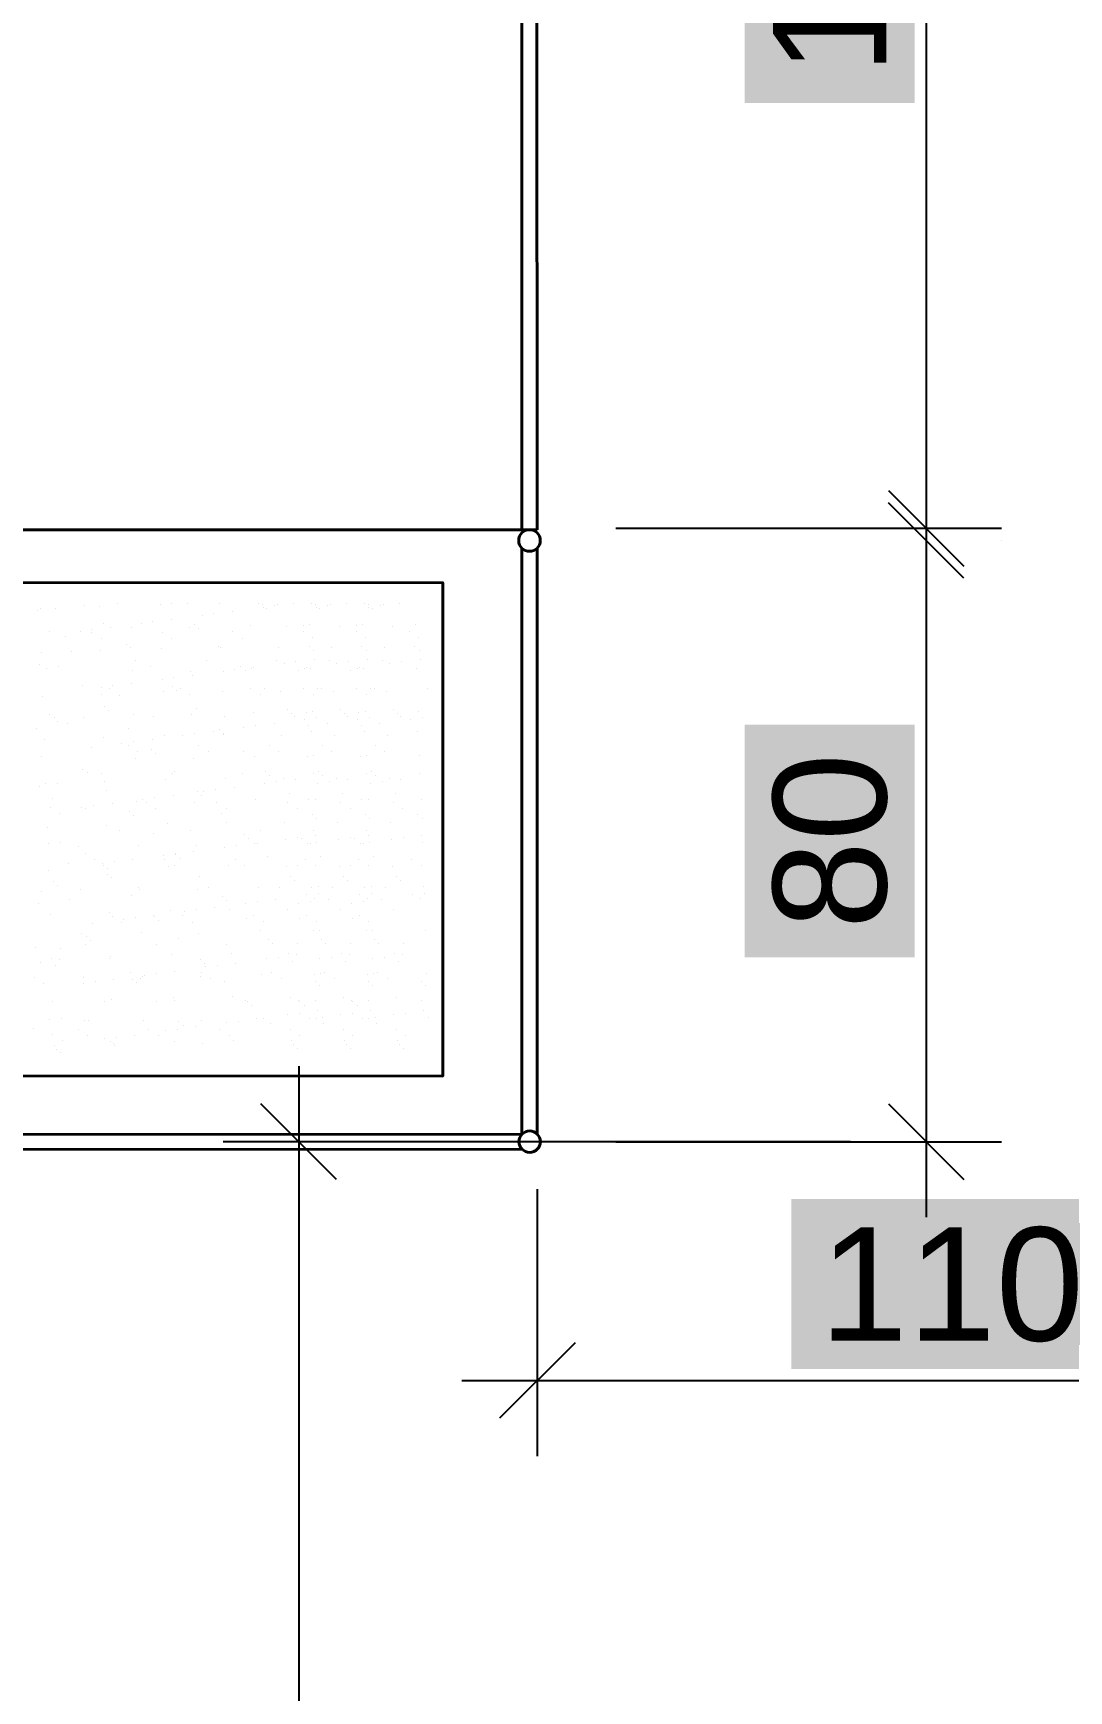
# Model space of a CAD drawing. Header units: inches. Extents: x 4350 to 28384, y -6772 to 993.
# Drawn here: x 25160.7 to 25297.8, y -3306 to -3086.6 of the extents above; entities that cross this region are included whole.
import ezdxf

# ---------------------------------------------------------------- set-up
doc = ezdxf.new("R2010")
doc.units = ezdxf.units.IN
doc.header["$MEASUREMENT"] = 0
for name, color, linetype, lineweight in [('ARREDAMENTO', 2, 'Continuous', 18), ('MURATURA_section_wall', 7, 'Continuous', 40), ('QUOTE', 3, 'Continuous', 9)]:
    doc.layers.add(name, color=color, linetype=linetype, lineweight=lineweight)
doc.styles.get("Standard").update_dxf_attribs({"font": 'arial.ttf'})
doc.dimstyles.new('ook', dxfattribs={"dimtxt": 15, "dimasz": 10, "dimexe": 10, "dimexo": 10, "dimgap": 5, "dimtad": 1, "dimtoh": 1, "dimdec": 0, "dimzin": 0, "dimdsep": 46, "dimtxsty": 'Standard', "dimblk": 'OBLIQUE', "dimcen": 0.09, "dimdle": 10, "dimadec": 0, "dimazin": 0, "dimtfac": 1, "dimtdec": 0, "dimtofl": 0, "dimtmove": 0, "dimatfit": 3, "dimldrblk": 'OBLIQUE', "dimfxl": 1, "dimtfill": 2, "dimtfillclr": 1, "dimtolj": 1, "dimtzin": 0, "dimarcsym": 0})

# ---------------------------------------------------------------- blocks, each defined once
blk = doc.blocks.new('_Oblique')
at = {"color": 0, "linetype": 'ByBlock', "lineweight": -2}
blk.add_line((-0.5, -0.5), (0.5, 0.5), dxfattribs=at)
blk = doc.blocks.new('*D36')
at = {"layer": 'Defpoints', "color": 0, "transparency": 16777216}
for p in [(25278.92, -2997.06), (25227.83, -3152.12), (25278.92, -3152.12)]:
    blk.add_point(p, dxfattribs=at)
at = {"layer": 'QUOTE', "color": 0, "lineweight": -2, "transparency": 16777216}
for p, q in [((25278.92, -2987.06), (25278.92, -3162.12)), ((25288.92, -2997.06), (25288.92, -2997.06)), ((25237.83, -3152.12), (25288.92, -3152.12))]:
    blk.add_line(p, q, dxfattribs=at)
at = {"layer": 'QUOTE', "color": 0, "lineweight": -2, "transparency": 16777216, "xscale": 10, "yscale": 10, "zscale": 10}
for p, rotation in [((25278.92, -2997.06), 90), ((25278.92, -3152.12), 270)]:
    blk.add_blockref('_Oblique', p, dxfattribs=dict(at, rotation=rotation))
at = {"layer": 'QUOTE', "color": 0, "transparency": 16777216, "insert": (25266.26, -3074.59), "char_height": 15, "attachment_point": 5, "rotation": 90, "bg_fill": 1, "box_fill_scale": 1.25, "bg_fill_color": 1, "bg_fill_transparency": 0}
blk.add_mtext('\\A1;155', dxfattribs=at)
blk = doc.blocks.new('*D53')
at = {"layer": 'Defpoints', "color": 0, "transparency": 16777216}
for p in [(25278.92, -3153.74), (25227.86, -3233.32), (25278.92, -3233.32)]:
    blk.add_point(p, dxfattribs=at)
at = {"layer": 'QUOTE', "color": 0, "lineweight": -2, "transparency": 16777216}
for p, q in [((25278.92, -3143.74), (25278.92, -3243.32)), ((25288.92, -3153.74), (25288.92, -3153.74)), ((25237.86, -3233.32), (25288.92, -3233.32))]:
    blk.add_line(p, q, dxfattribs=at)
at = {"layer": 'QUOTE', "color": 0, "lineweight": -2, "transparency": 16777216, "xscale": 10, "yscale": 10, "zscale": 10}
for p, rotation in [((25278.92, -3153.74), 90), ((25278.92, -3233.32), 270)]:
    blk.add_blockref('_Oblique', p, dxfattribs=dict(at, rotation=rotation))
at = {"layer": 'QUOTE', "color": 0, "transparency": 16777216, "insert": (25266.26, -3193.53), "char_height": 15, "attachment_point": 5, "rotation": 90, "bg_fill": 1, "box_fill_scale": 1.25, "bg_fill_color": 1, "bg_fill_transparency": 0}
blk.add_mtext('\\A1;80', dxfattribs=at)
blk = doc.blocks.new('*D54')
at = {"layer": 'Defpoints', "color": 0, "transparency": 16777216}
for p in [(25278.92, -3233.32), (25182, -3770.52), (25195.87, -3770.52)]:
    blk.add_point(p, dxfattribs=at)
at = {"layer": 'QUOTE', "color": 0, "lineweight": -2, "transparency": 16777216}
for p, q in [((25195.87, -3223.32), (25195.87, -3780.52)), ((25268.92, -3233.32), (25185.87, -3233.32)), ((25192, -3770.52), (25205.87, -3770.52))]:
    blk.add_line(p, q, dxfattribs=at)
at = {"layer": 'QUOTE', "color": 0, "lineweight": -2, "transparency": 16777216, "xscale": 10, "yscale": 10, "zscale": 10}
for p, rotation in [((25195.87, -3233.32), 90), ((25195.87, -3770.52), 270)]:
    blk.add_blockref('_Oblique', p, dxfattribs=dict(at, rotation=rotation))
at = {"layer": 'QUOTE', "color": 0, "transparency": 16777216, "insert": (25183.2, -3501.92), "char_height": 15, "attachment_point": 5, "rotation": 90, "bg_fill": 1, "box_fill_scale": 1.25, "bg_fill_color": 1, "bg_fill_transparency": 0}
blk.add_mtext('\\A1;537', dxfattribs=at)
blk = doc.blocks.new('*D55')
at = {"layer": 'Defpoints', "color": 0, "transparency": 16777216}
for p in [(25227.45, -3229.59), (25337.18, -3229.63), (25337.18, -3264.93)]:
    blk.add_point(p, dxfattribs=at)
at = {"layer": 'QUOTE', "color": 0, "lineweight": -2, "transparency": 16777216}
for p, q in [((25227.45, -3239.59), (25227.45, -3274.93)), ((25337.18, -3239.63), (25337.18, -3274.93)), ((25217.45, -3264.93), (25347.18, -3264.93))]:
    blk.add_line(p, q, dxfattribs=at)
at = {"layer": 'QUOTE', "color": 0, "lineweight": -2, "transparency": 16777216, "xscale": 10, "yscale": 10, "zscale": 10, "rotation": 180}
blk.add_blockref('_Oblique', (25227.45, -3264.93), dxfattribs=at)
at = {"layer": 'QUOTE', "color": 0, "lineweight": -2, "transparency": 16777216, "xscale": 10, "yscale": 10, "zscale": 10}
blk.add_blockref('_Oblique', (25337.18, -3264.93), dxfattribs=at)
at = {"layer": 'QUOTE', "color": 0, "transparency": 16777216, "insert": (25282.32, -3252.27), "char_height": 15, "attachment_point": 5, "bg_fill": 1, "box_fill_scale": 1.25, "bg_fill_color": 1, "bg_fill_transparency": 0}
blk.add_mtext('\\A1;110', dxfattribs=at)

msp = doc.modelspace()

# ---------------------------------------------------------------- linework, layer by layer
at = {"layer": 'ARREDAMENTO'}
for p, q in [((25161.29, -3163.01), (25161.29, -3163.01)), ((25161.64, -3162.8), (25161.64, -3162.8)), ((25163.73, -3162.69), (25163.73, -3162.69)), ((25167.46, -3162.33), (25167.46, -3162.33)), ((25169.44, -3162.53), (25169.44, -3162.53)), ((25171.83, -3162.08), (25171.83, -3162.08)), ((25177.54, -3162.23), (25177.54, -3162.23)), ((25179.08, -3162.09), (25179.08, -3162.09)), ((25181.17, -3162.06), (25181.17, -3162.06)), ((25183.08, -3163.65), (25183.08, -3163.65)), ((25184.65, -3163.44), (25184.65, -3163.44)), ((25185.4, -3162.13), (25185.4, -3162.13)), ((25187.09, -3163.12), (25187.09, -3163.12)), ((25190.52, -3162.04), (25190.52, -3162.04)), ((25191.09, -3162.19), (25191.09, -3162.19)), ((25191.16, -3162.59), (25191.16, -3162.59)), ((25191.64, -3162.7), (25191.64, -3162.7)), ((25192.72, -3162.38), (25192.72, -3162.38)), ((25193.07, -3162.17), (25193.07, -3162.17)), ((25195.16, -3162.06), (25195.16, -3162.06)), ((25197.52, -3162.04), (25197.52, -3162.04)), ((25198.09, -3162.19), (25198.09, -3162.19)), ((25198.17, -3162.59), (25198.17, -3162.59)), ((25198.65, -3162.7), (25198.65, -3162.7)), ((25199.73, -3162.38), (25199.73, -3162.38)), ((25200.08, -3162.17), (25200.08, -3162.17)), ((25202.17, -3162.06), (25202.17, -3162.06)), ((25204.53, -3162.04), (25204.53, -3162.04)), ((25205.1, -3162.19), (25205.1, -3162.19)), ((25205.17, -3162.59), (25205.17, -3162.59)), ((25205.65, -3162.7), (25205.65, -3162.7)), ((25206.73, -3162.38), (25206.73, -3162.38)), ((25207.08, -3162.17), (25207.08, -3162.17)), ((25209.17, -3162.06), (25209.17, -3162.06)), ((25162.82, -3165.72), (25162.82, -3165.72)), ((25166.93, -3165.77), (25166.93, -3165.77)), ((25168.43, -3165.88), (25168.43, -3165.88)), ((25168.5, -3165.57), (25168.5, -3165.57)), ((25170.06, -3164.72), (25170.06, -3164.72)), ((25170.93, -3165.25), (25170.93, -3165.25)), ((25173.68, -3165.2), (25173.68, -3165.2)), ((25175.01, -3164.71), (25175.01, -3164.71)), ((25176.57, -3164.51), (25176.57, -3164.51)), ((25177.78, -3165.87), (25177.78, -3165.87)), ((25179.01, -3164.18), (25179.01, -3164.18)), ((25181.35, -3165.24), (25181.35, -3165.24)), ((25182.07, -3164.83), (25182.07, -3164.83)), ((25182.62, -3165.33), (25182.62, -3165.33)), ((25187.12, -3165.85), (25187.12, -3165.85)), ((25189.45, -3164.95), (25189.45, -3164.95)), ((25194.25, -3165.09), (25194.25, -3165.09)), ((25196.46, -3164.95), (25196.46, -3164.95)), ((25196.46, -3165.83), (25196.46, -3165.83)), ((25197.3, -3164.85), (25197.3, -3164.85)), ((25201.26, -3165.09), (25201.26, -3165.09)), ((25203.46, -3164.95), (25203.46, -3164.95)), ((25203.47, -3165.83), (25203.47, -3165.83)), ((25204.31, -3164.85), (25204.31, -3164.85)), ((25208.26, -3165.09), (25208.26, -3165.09)), ((25210.47, -3165.83), (25210.47, -3165.83)), ((25211.32, -3164.85), (25211.32, -3164.85)), ((25165.03, -3166.46), (25165.03, -3166.46)), ((25165.81, -3168.46), (25165.81, -3168.46)), ((25169.63, -3168.31), (25169.63, -3168.31)), ((25169.7, -3166.69), (25169.7, -3166.69)), ((25173.05, -3167.46), (25173.05, -3167.46)), ((25173.6, -3167.96), (25173.6, -3167.96)), ((25177.73, -3168.01), (25177.73, -3168.01)), ((25179.04, -3166.67), (25179.04, -3166.67)), ((25185.23, -3167.72), (25185.23, -3167.72)), ((25185.58, -3167.91), (25185.58, -3167.91)), ((25188.38, -3166.65), (25188.38, -3166.65)), ((25193.26, -3167.95), (25193.26, -3167.95)), ((25197.24, -3167.83), (25197.24, -3167.83)), ((25197.73, -3166.64), (25197.73, -3166.64)), ((25197.79, -3168.33), (25197.79, -3168.33)), ((25200.27, -3167.95), (25200.27, -3167.95)), ((25204.24, -3167.83), (25204.24, -3167.83)), ((25204.73, -3166.64), (25204.73, -3166.64)), ((25204.8, -3168.33), (25204.8, -3168.33)), ((25207.27, -3167.95), (25207.27, -3167.95)), ((25211.25, -3167.83), (25211.25, -3167.83)), ((25211.74, -3166.64), (25211.74, -3166.64)), ((25211.8, -3168.33), (25211.8, -3168.33)), ((25161.51, -3170.19), (25161.51, -3170.19)), ((25161.83, -3168.58), (25161.83, -3168.58)), ((25162.5, -3170.62), (25162.5, -3170.62)), ((25164.06, -3170.41), (25164.06, -3170.41)), ((25174.25, -3169.59), (25174.25, -3169.59)), ((25176.21, -3170.36), (25176.21, -3170.36)), ((25183.6, -3169.57), (25183.6, -3169.57)), ((25188.22, -3170.46), (25188.22, -3170.46)), ((25189.85, -3170.52), (25189.85, -3170.52)), ((25192.94, -3169.56), (25192.94, -3169.56)), ((25193.93, -3169.99), (25193.93, -3169.99)), ((25195.49, -3169.78), (25195.49, -3169.78)), ((25196.86, -3170.52), (25196.86, -3170.52)), ((25197.49, -3170.63), (25197.49, -3170.63)), ((25197.93, -3169.46), (25197.93, -3169.46)), ((25199.95, -3169.56), (25199.95, -3169.56)), ((25200.93, -3169.99), (25200.93, -3169.99)), ((25202.49, -3169.78), (25202.49, -3169.78)), ((25203.86, -3170.52), (25203.86, -3170.52)), ((25204.5, -3170.63), (25204.5, -3170.63)), ((25204.93, -3169.46), (25204.93, -3169.46)), ((25206.95, -3169.56), (25206.95, -3169.56)), ((25207.94, -3169.99), (25207.94, -3169.99)), ((25209.5, -3169.78), (25209.5, -3169.78)), ((25211.51, -3170.63), (25211.51, -3170.63)), ((25211.94, -3169.46), (25211.94, -3169.46)), ((25173.7, -3172.65), (25173.7, -3172.65)), ((25173.86, -3170.98), (25173.86, -3170.98)), ((25177.78, -3172.11), (25177.78, -3172.11)), ((25179.34, -3171.91), (25179.34, -3171.91)), ((25181.54, -3171.02), (25181.54, -3171.02)), ((25181.78, -3171.59), (25181.78, -3171.59)), ((25185.85, -3171.05), (25185.85, -3171.05)), ((25187.41, -3170.85), (25187.41, -3170.85)), ((25188.77, -3170.97), (25188.77, -3170.97)), ((25189.64, -3170.73), (25189.64, -3170.73)), ((25195.78, -3170.97), (25195.78, -3170.97)), ((25196.65, -3170.73), (25196.65, -3170.73)), ((25202.78, -3170.97), (25202.78, -3170.97)), ((25203.65, -3170.73), (25203.65, -3170.73)), ((25162.02, -3174.36), (25162.02, -3174.36)), ((25167.2, -3172.99), (25167.2, -3172.99)), ((25169.7, -3173.18), (25169.7, -3173.18)), ((25169.82, -3174.09), (25169.82, -3174.09)), ((25170.86, -3173.39), (25170.86, -3173.39)), ((25171.26, -3172.97), (25171.26, -3172.97)), ((25172.12, -3174.2), (25172.12, -3174.2)), ((25177.92, -3173.79), (25177.92, -3173.79)), ((25179.2, -3173.09), (25179.2, -3173.09)), ((25179.75, -3173.6), (25179.75, -3173.6)), ((25180.2, -3173.38), (25180.2, -3173.38)), ((25181.46, -3174.18), (25181.46, -3174.18)), ((25185.77, -3173.69), (25185.77, -3173.69)), ((25189.54, -3173.36), (25189.54, -3173.36)), ((25190.81, -3174.17), (25190.81, -3174.17)), ((25191.38, -3173.36), (25191.38, -3173.36)), ((25193.45, -3173.73), (25193.45, -3173.73)), ((25196.55, -3173.36), (25196.55, -3173.36)), ((25197.81, -3174.17), (25197.81, -3174.17)), ((25198.39, -3173.36), (25198.39, -3173.36)), ((25198.88, -3173.34), (25198.88, -3173.34)), ((25200.45, -3173.73), (25200.45, -3173.73)), ((25203.55, -3173.36), (25203.55, -3173.36)), ((25204.82, -3174.17), (25204.82, -3174.17)), ((25205.39, -3173.36), (25205.39, -3173.36)), ((25205.89, -3173.34), (25205.89, -3173.34)), ((25207.46, -3173.73), (25207.46, -3173.73)), ((25212.9, -3173.34), (25212.9, -3173.34)), ((25162.94, -3176.72), (25162.94, -3176.72)), ((25163.49, -3177.23), (25163.49, -3177.23)), ((25167.33, -3177.12), (25167.33, -3177.12)), ((25170.18, -3175.73), (25170.18, -3175.73)), ((25170.73, -3176.23), (25170.73, -3176.23)), ((25174.05, -3176.76), (25174.05, -3176.76)), ((25176.68, -3177.1), (25176.68, -3177.1)), ((25181.73, -3176.8), (25181.73, -3176.8)), ((25182.36, -3175.99), (25182.36, -3175.99)), ((25186.02, -3177.09), (25186.02, -3177.09)), ((25189.83, -3176.51), (25189.83, -3176.51)), ((25194.37, -3176.09), (25194.37, -3176.09)), ((25194.92, -3176.6), (25194.92, -3176.6)), ((25195.36, -3177.07), (25195.36, -3177.07)), ((25196.84, -3176.51), (25196.84, -3176.51)), ((25197.68, -3176.41), (25197.68, -3176.41)), ((25198.25, -3177.19), (25198.25, -3177.19)), ((25201.37, -3176.09), (25201.37, -3176.09)), ((25201.93, -3176.6), (25201.93, -3176.6)), ((25202.37, -3177.07), (25202.37, -3177.07)), ((25203.84, -3176.51), (25203.84, -3176.51)), ((25204.69, -3176.41), (25204.69, -3176.41)), ((25205.26, -3177.19), (25205.26, -3177.19)), ((25208.38, -3176.09), (25208.38, -3176.09)), ((25208.93, -3176.6), (25208.93, -3176.6)), ((25209.37, -3177.07), (25209.37, -3177.07)), ((25211.7, -3176.41), (25211.7, -3176.41)), ((25212.27, -3177.19), (25212.27, -3177.19)), ((25161.19, -3178.56), (25161.19, -3178.56)), ((25163.93, -3177.7), (25163.93, -3177.7)), ((25165.26, -3178.02), (25165.26, -3178.02)), ((25173.34, -3178.62), (25173.34, -3178.62)), ((25182.1, -3179.31), (25182.1, -3179.31)), ((25184.54, -3178.99), (25184.54, -3178.99)), ((25185.35, -3178.73), (25185.35, -3178.73)), ((25185.9, -3179.23), (25185.9, -3179.23)), ((25188.62, -3178.45), (25188.62, -3178.45)), ((25190.18, -3178.25), (25190.18, -3178.25)), ((25192.62, -3177.93), (25192.62, -3177.93)), ((25196.69, -3177.39), (25196.69, -3177.39)), ((25197.18, -3178.25), (25197.18, -3178.25)), ((25197.53, -3178.99), (25197.53, -3178.99)), ((25199.62, -3177.93), (25199.62, -3177.93)), ((25203.7, -3177.39), (25203.7, -3177.39)), ((25204.19, -3178.25), (25204.19, -3178.25)), ((25204.54, -3178.99), (25204.54, -3178.99)), ((25206.63, -3177.93), (25206.63, -3177.93)), ((25210.7, -3177.39), (25210.7, -3177.39)), ((25211.54, -3178.99), (25211.54, -3178.99)), ((25162.21, -3180.14), (25162.21, -3180.14)), ((25168.39, -3181.12), (25168.39, -3181.12)), ((25170.01, -3179.87), (25170.01, -3179.87)), ((25172.47, -3180.58), (25172.47, -3180.58)), ((25173.28, -3180.91), (25173.28, -3180.91)), ((25174.03, -3180.38), (25174.03, -3180.38)), ((25176.33, -3181.36), (25176.33, -3181.36)), ((25176.47, -3180.05), (25176.47, -3180.05)), ((25178.11, -3179.57), (25178.11, -3179.57)), ((25180.54, -3179.52), (25180.54, -3179.52)), ((25182.62, -3180.89), (25182.62, -3180.89)), ((25185.96, -3179.47), (25185.96, -3179.47)), ((25188.51, -3181.63), (25188.51, -3181.63)), ((25191.97, -3180.87), (25191.97, -3180.87)), ((25193.64, -3179.51), (25193.64, -3179.51)), ((25198.97, -3180.87), (25198.97, -3180.87)), ((25200.64, -3179.51), (25200.64, -3179.51)), ((25205.98, -3180.87), (25205.98, -3180.87)), ((25207.65, -3179.51), (25207.65, -3179.51)), ((25161.8, -3182.31), (25161.8, -3182.31)), ((25174.24, -3182.54), (25174.24, -3182.54)), ((25174.55, -3181.71), (25174.55, -3181.71)), ((25176.88, -3181.87), (25176.88, -3181.87)), ((25181.92, -3182.58), (25181.92, -3182.58)), ((25183.89, -3181.7), (25183.89, -3181.7)), ((25190.02, -3182.29), (25190.02, -3182.29)), ((25193.23, -3181.68), (25193.23, -3181.68)), ((25197.03, -3182.29), (25197.03, -3182.29)), ((25197.87, -3182.19), (25197.87, -3182.19)), ((25200.24, -3181.68), (25200.24, -3181.68)), ((25204.03, -3182.29), (25204.03, -3182.29)), ((25204.88, -3182.19), (25204.88, -3182.19)), ((25207.24, -3181.68), (25207.24, -3181.68)), ((25211.88, -3182.19), (25211.88, -3182.19)), ((25162.4, -3185.92), (25162.4, -3185.92)), ((25163.95, -3185.96), (25163.95, -3185.96)), ((25167.31, -3183.99), (25167.31, -3183.99)), ((25167.86, -3184.5), (25167.86, -3184.5)), ((25169.76, -3184.63), (25169.76, -3184.63)), ((25170.2, -3185.65), (25170.2, -3185.65)), ((25178.3, -3185.36), (25178.3, -3185.36)), ((25179.1, -3184.61), (25179.1, -3184.61)), ((25179.49, -3184.26), (25179.49, -3184.26)), ((25186.15, -3185.25), (25186.15, -3185.25)), ((25188.44, -3184.6), (25188.44, -3184.6)), ((25191.38, -3185.86), (25191.38, -3185.86)), ((25191.5, -3184.36), (25191.5, -3184.36)), ((25192.05, -3184.87), (25192.05, -3184.87)), ((25192.94, -3185.65), (25192.94, -3185.65)), ((25193.83, -3185.29), (25193.83, -3185.29)), ((25195.38, -3185.33), (25195.38, -3185.33)), ((25197.78, -3184.58), (25197.78, -3184.58)), ((25198.39, -3185.86), (25198.39, -3185.86)), ((25198.5, -3184.36), (25198.5, -3184.36)), ((25199.06, -3184.87), (25199.06, -3184.87)), ((25199.95, -3185.65), (25199.95, -3185.65)), ((25200.83, -3185.29), (25200.83, -3185.29)), ((25202.39, -3185.33), (25202.39, -3185.33)), ((25204.79, -3184.58), (25204.79, -3184.58)), ((25205.4, -3185.86), (25205.4, -3185.86)), ((25205.51, -3184.36), (25205.51, -3184.36)), ((25206.06, -3184.87), (25206.06, -3184.87)), ((25206.96, -3185.65), (25206.96, -3185.65)), ((25207.84, -3185.29), (25207.84, -3185.29)), ((25209.4, -3185.33), (25209.4, -3185.33)), ((25211.8, -3184.58), (25211.8, -3184.58)), ((25161.52, -3186.28), (25161.52, -3186.28)), ((25163.23, -3187.89), (25163.23, -3187.89)), ((25170.47, -3186.89), (25170.47, -3186.89)), ((25175.23, -3187.98), (25175.23, -3187.98)), ((25176.79, -3187.78), (25176.79, -3187.78)), ((25179.23, -3187.46), (25179.23, -3187.46)), ((25182.48, -3186.99), (25182.48, -3186.99)), ((25183.03, -3187.5), (25183.03, -3187.5)), ((25183.31, -3186.92), (25183.31, -3186.92)), ((25184.87, -3186.72), (25184.87, -3186.72)), ((25187.31, -3186.39), (25187.31, -3186.39)), ((25190.21, -3188.07), (25190.21, -3188.07)), ((25194.66, -3187.26), (25194.66, -3187.26)), ((25197.21, -3188.07), (25197.21, -3188.07)), ((25198.06, -3187.97), (25198.06, -3187.97)), ((25201.67, -3187.26), (25201.67, -3187.26)), ((25204.22, -3188.07), (25204.22, -3188.07)), ((25205.07, -3187.97), (25205.07, -3187.97)), ((25208.67, -3187.26), (25208.67, -3187.26)), ((25212.07, -3187.97), (25212.07, -3187.97)), ((25162.96, -3189.02), (25162.96, -3189.02)), ((25164.22, -3189.82), (25164.22, -3189.82)), ((25167.16, -3189.05), (25167.16, -3189.05)), ((25167.63, -3189.24), (25167.63, -3189.24)), ((25168.72, -3188.84), (25168.72, -3188.84)), ((25171.16, -3188.52), (25171.16, -3188.52)), ((25173.46, -3189.63), (25173.46, -3189.63)), ((25174.01, -3190.13), (25174.01, -3190.13)), ((25174.43, -3188.32), (25174.43, -3188.32)), ((25175.7, -3188.42), (25175.7, -3188.42)), ((25176.97, -3189.23), (25176.97, -3189.23)), ((25182.11, -3188.36), (25182.11, -3188.36)), ((25185.05, -3188.4), (25185.05, -3188.4)), ((25185.64, -3189.89), (25185.64, -3189.89)), ((25186.31, -3189.21), (25186.31, -3189.21)), ((25194.39, -3188.39), (25194.39, -3188.39)), ((25195.65, -3189.19), (25195.65, -3189.19)), ((25197.65, -3190), (25197.65, -3190)), ((25201.39, -3188.39), (25201.39, -3188.39)), ((25202.66, -3189.19), (25202.66, -3189.19)), ((25204.65, -3190), (25204.65, -3190)), ((25208.4, -3188.39), (25208.4, -3188.39)), ((25209.67, -3189.19), (25209.67, -3189.19)), ((25211.66, -3190), (25211.66, -3190)), ((25162.59, -3191.7), (25162.59, -3191.7)), ((25170.38, -3191.43), (25170.38, -3191.43)), ((25172.18, -3192.14), (25172.18, -3192.14)), ((25176.62, -3192.53), (25176.62, -3192.53)), ((25178.49, -3191.14), (25178.49, -3191.14)), ((25181.52, -3192.13), (25181.52, -3192.13)), ((25186.34, -3191.04), (25186.34, -3191.04)), ((25188.63, -3192.63), (25188.63, -3192.63)), ((25190.87, -3192.11), (25190.87, -3192.11)), ((25194.01, -3191.07), (25194.01, -3191.07)), ((25197.87, -3192.11), (25197.87, -3192.11)), ((25198.2, -3190.5), (25198.2, -3190.5)), ((25201.02, -3191.07), (25201.02, -3191.07)), ((25204.88, -3192.11), (25204.88, -3192.11)), ((25205.21, -3190.5), (25205.21, -3190.5)), ((25208.03, -3191.07), (25208.03, -3191.07)), ((25212.21, -3190.5), (25212.21, -3190.5)), ((25162.72, -3193.89), (25162.72, -3193.89)), ((25164.28, -3193.69), (25164.28, -3193.69)), ((25166.77, -3194.2), (25166.77, -3194.2)), ((25174.62, -3194.1), (25174.62, -3194.1)), ((25182.29, -3194.14), (25182.29, -3194.14)), ((25186.07, -3194.32), (25186.07, -3194.32)), ((25187.63, -3194.12), (25187.63, -3194.12)), ((25189.18, -3193.14), (25189.18, -3193.14)), ((25190.07, -3193.8), (25190.07, -3193.8)), ((25190.4, -3193.85), (25190.4, -3193.85)), ((25194.15, -3193.26), (25194.15, -3193.26)), ((25195.71, -3193.06), (25195.71, -3193.06)), ((25196.19, -3193.14), (25196.19, -3193.14)), ((25197.08, -3193.8), (25197.08, -3193.8)), ((25197.4, -3193.85), (25197.4, -3193.85)), ((25198.15, -3192.73), (25198.15, -3192.73)), ((25198.25, -3193.75), (25198.25, -3193.75)), ((25201.15, -3193.26), (25201.15, -3193.26)), ((25202.72, -3193.06), (25202.72, -3193.06)), ((25203.19, -3193.14), (25203.19, -3193.14)), ((25204.09, -3193.8), (25204.09, -3193.8)), ((25204.41, -3193.85), (25204.41, -3193.85)), ((25205.16, -3192.73), (25205.16, -3192.73)), ((25205.26, -3193.75), (25205.26, -3193.75)), ((25208.16, -3193.26), (25208.16, -3193.26)), ((25209.72, -3193.06), (25209.72, -3193.06)), ((25212.16, -3192.73), (25212.16, -3192.73)), ((25212.26, -3193.75), (25212.26, -3193.75)), ((25165.38, -3196.53), (25165.38, -3196.53)), ((25167.61, -3195.16), (25167.61, -3195.16)), ((25168.78, -3195.95), (25168.78, -3195.95)), ((25169.92, -3196.45), (25169.92, -3196.45)), ((25170.05, -3196.75), (25170.05, -3196.75)), ((25171.48, -3196.25), (25171.48, -3196.25)), ((25173.92, -3195.92), (25173.92, -3195.92)), ((25178, -3195.39), (25178, -3195.39)), ((25178.13, -3195.93), (25178.13, -3195.93)), ((25178.68, -3196.92), (25178.68, -3196.92)), ((25179.39, -3196.74), (25179.39, -3196.74)), ((25179.56, -3195.18), (25179.56, -3195.18)), ((25179.61, -3195.26), (25179.61, -3195.26)), ((25180.16, -3195.77), (25180.16, -3195.77)), ((25182, -3194.86), (25182, -3194.86)), ((25186.53, -3196.82), (25186.53, -3196.82)), ((25187.47, -3195.91), (25187.47, -3195.91)), ((25188.73, -3196.72), (25188.73, -3196.72)), ((25191.79, -3195.53), (25191.79, -3195.53)), ((25194.2, -3196.85), (25194.2, -3196.85)), ((25195.74, -3196.72), (25195.74, -3196.72)), ((25196.81, -3195.9), (25196.81, -3195.9)), ((25198.08, -3196.7), (25198.08, -3196.7)), ((25198.8, -3195.53), (25198.8, -3195.53)), ((25201.21, -3196.85), (25201.21, -3196.85)), ((25202.75, -3196.72), (25202.75, -3196.72)), ((25203.82, -3195.9), (25203.82, -3195.9)), ((25205.08, -3196.7), (25205.08, -3196.7)), ((25205.8, -3195.53), (25205.8, -3195.53)), ((25208.22, -3196.85), (25208.22, -3196.85)), ((25210.82, -3195.9), (25210.82, -3195.9)), ((25212.09, -3196.7), (25212.09, -3196.7)), ((25162.77, -3197.48), (25162.77, -3197.48)), ((25163.35, -3198.89), (25163.35, -3198.89)), ((25170.57, -3197.21), (25170.57, -3197.21)), ((25170.59, -3197.89), (25170.59, -3197.89)), ((25171.14, -3198.4), (25171.14, -3198.4)), ((25182.77, -3198.16), (25182.77, -3198.16)), ((25194.78, -3198.26), (25194.78, -3198.26)), ((25195.33, -3198.77), (25195.33, -3198.77)), ((25201.78, -3198.26), (25201.78, -3198.26)), ((25202.34, -3198.77), (25202.34, -3198.77)), ((25208.79, -3198.26), (25208.79, -3198.26)), ((25209.34, -3198.77), (25209.34, -3198.77)), ((25161.86, -3200.25), (25161.86, -3200.25)), ((25163.9, -3199.4), (25163.9, -3199.4)), ((25165.49, -3201.3), (25165.49, -3201.3)), ((25166.96, -3199.98), (25166.96, -3199.98)), ((25173.75, -3200.79), (25173.75, -3200.79)), ((25174.6, -3199.66), (25174.6, -3199.66)), ((25174.81, -3199.88), (25174.81, -3199.88)), ((25182.48, -3199.92), (25182.48, -3199.92)), ((25183.95, -3199.64), (25183.95, -3199.64)), ((25185.76, -3200.9), (25185.76, -3200.9)), ((25186.31, -3201.4), (25186.31, -3201.4)), ((25190.59, -3199.63), (25190.59, -3199.63)), ((25192.84, -3201.2), (25192.84, -3201.2)), ((25193.29, -3199.62), (25193.29, -3199.62)), ((25196.91, -3200.66), (25196.91, -3200.66)), ((25197.59, -3199.63), (25197.59, -3199.63)), ((25197.94, -3201.16), (25197.94, -3201.16)), ((25198.44, -3199.53), (25198.44, -3199.53)), ((25198.48, -3200.46), (25198.48, -3200.46)), ((25199.85, -3201.2), (25199.85, -3201.2)), ((25200.29, -3199.62), (25200.29, -3199.62)), ((25203.92, -3200.66), (25203.92, -3200.66)), ((25204.6, -3199.63), (25204.6, -3199.63)), ((25204.95, -3201.16), (25204.95, -3201.16)), ((25205.45, -3199.53), (25205.45, -3199.53)), ((25205.48, -3200.46), (25205.48, -3200.46)), ((25206.85, -3201.2), (25206.85, -3201.2)), ((25207.3, -3199.62), (25207.3, -3199.62)), ((25210.93, -3200.66), (25210.93, -3200.66)), ((25211.95, -3201.16), (25211.95, -3201.16)), ((25212.45, -3199.53), (25212.45, -3199.53)), ((25212.49, -3200.46), (25212.49, -3200.46)), ((25161.41, -3201.83), (25161.41, -3201.83)), ((25162.96, -3203.26), (25162.96, -3203.26)), ((25170.76, -3202.99), (25170.76, -3202.99)), ((25171.21, -3203.46), (25171.21, -3203.46)), ((25176.69, -3203.33), (25176.69, -3203.33)), ((25176.74, -3203.53), (25176.74, -3203.53)), ((25178.87, -3202.7), (25178.87, -3202.7)), ((25180.55, -3203.44), (25180.55, -3203.44)), ((25180.76, -3202.79), (25180.76, -3202.79)), ((25182.33, -3202.59), (25182.33, -3202.59)), ((25184.76, -3202.26), (25184.76, -3202.26)), ((25186.72, -3202.6), (25186.72, -3202.6)), ((25188.84, -3201.73), (25188.84, -3201.73)), ((25189.89, -3203.43), (25189.89, -3203.43)), ((25190.4, -3201.52), (25190.4, -3201.52)), ((25194.39, -3202.63), (25194.39, -3202.63)), ((25195.85, -3201.73), (25195.85, -3201.73)), ((25196.9, -3203.43), (25196.9, -3203.43)), ((25197.41, -3201.52), (25197.41, -3201.52)), ((25201.4, -3202.63), (25201.4, -3202.63)), ((25202.85, -3201.73), (25202.85, -3201.73)), ((25203.9, -3203.43), (25203.9, -3203.43)), ((25204.41, -3201.52), (25204.41, -3201.52)), ((25208.41, -3202.63), (25208.41, -3202.63)), ((25167.15, -3205.76), (25167.15, -3205.76)), ((25168.61, -3204.39), (25168.61, -3204.39)), ((25172.47, -3204.27), (25172.47, -3204.27)), ((25172.69, -3203.85), (25172.69, -3203.85)), ((25174.25, -3203.65), (25174.25, -3203.65)), ((25175, -3205.66), (25175, -3205.66)), ((25177.29, -3204.04), (25177.29, -3204.04)), ((25181.81, -3204.25), (25181.81, -3204.25)), ((25182.67, -3205.7), (25182.67, -3205.7)), ((25188.92, -3203.79), (25188.92, -3203.79)), ((25190.77, -3205.41), (25190.77, -3205.41)), ((25191.16, -3204.23), (25191.16, -3204.23)), ((25195.93, -3203.79), (25195.93, -3203.79)), ((25197.78, -3205.41), (25197.78, -3205.41)), ((25198.16, -3204.23), (25198.16, -3204.23)), ((25198.63, -3205.31), (25198.63, -3205.31)), ((25202.93, -3203.79), (25202.93, -3203.79)), ((25204.79, -3205.41), (25204.79, -3205.41)), ((25205.17, -3204.23), (25205.17, -3204.23)), ((25205.63, -3205.31), (25205.63, -3205.31)), ((25212.64, -3205.31), (25212.64, -3205.31)), ((25161.03, -3207.67), (25161.03, -3207.67)), ((25164.28, -3207.76), (25164.28, -3207.76)), ((25167.68, -3207.19), (25167.68, -3207.19)), ((25167.72, -3206.16), (25167.72, -3206.16)), ((25168.27, -3206.67), (25168.27, -3206.67)), ((25177.03, -3207.17), (25177.03, -3207.17)), ((25179.9, -3206.43), (25179.9, -3206.43)), ((25186.37, -3207.15), (25186.37, -3207.15)), ((25191.91, -3206.53), (25191.91, -3206.53)), ((25192.46, -3207.04), (25192.46, -3207.04)), ((25195.71, -3207.13), (25195.71, -3207.13)), ((25198.91, -3206.53), (25198.91, -3206.53)), ((25199.47, -3207.04), (25199.47, -3207.04)), ((25202.72, -3207.13), (25202.72, -3207.13)), ((25205.92, -3206.53), (25205.92, -3206.53)), ((25206.47, -3207.04), (25206.47, -3207.04)), ((25209.72, -3207.13), (25209.72, -3207.13)), ((25161.74, -3209.56), (25161.74, -3209.56)), ((25163.15, -3209.04), (25163.15, -3209.04)), ((25163.64, -3210.06), (25163.64, -3210.06)), ((25164.18, -3209.23), (25164.18, -3209.23)), ((25170.88, -3209.06), (25170.88, -3209.06)), ((25170.95, -3208.77), (25170.95, -3208.77)), ((25179.05, -3208.48), (25179.05, -3208.48)), ((25182.89, -3209.16), (25182.89, -3209.16)), ((25183.44, -3209.67), (25183.44, -3209.67)), ((25185.09, -3209.99), (25185.09, -3209.99)), ((25186.91, -3208.38), (25186.91, -3208.38)), ((25187.53, -3209.67), (25187.53, -3209.67)), ((25191.61, -3209.13), (25191.61, -3209.13)), ((25193.17, -3208.93), (25193.17, -3208.93)), ((25194.58, -3208.41), (25194.58, -3208.41)), ((25195.07, -3209.43), (25195.07, -3209.43)), ((25195.61, -3208.6), (25195.61, -3208.6)), ((25198.61, -3209.13), (25198.61, -3209.13)), ((25200.17, -3208.93), (25200.17, -3208.93)), ((25201.59, -3208.41), (25201.59, -3208.41)), ((25202.08, -3209.43), (25202.08, -3209.43)), ((25202.61, -3208.6), (25202.61, -3208.6)), ((25205.62, -3209.13), (25205.62, -3209.13)), ((25207.18, -3208.93), (25207.18, -3208.93)), ((25208.59, -3208.41), (25208.59, -3208.41)), ((25209.08, -3209.43), (25209.08, -3209.43)), ((25209.62, -3208.6), (25209.62, -3208.6)), ((25160.89, -3211.57), (25160.89, -3211.57)), ((25162.15, -3212.38), (25162.15, -3212.38)), ((25167.33, -3211.54), (25167.33, -3211.54)), ((25167.38, -3212.32), (25167.38, -3212.32)), ((25168.94, -3212.11), (25168.94, -3212.11)), ((25171.38, -3211.79), (25171.38, -3211.79)), ((25173.63, -3210.97), (25173.63, -3210.97)), ((25173.87, -3211.8), (25173.87, -3211.8)), ((25174.42, -3212.3), (25174.42, -3212.3)), ((25174.89, -3211.78), (25174.89, -3211.78)), ((25175.19, -3211.44), (25175.19, -3211.44)), ((25175.45, -3211.26), (25175.45, -3211.26)), ((25177.02, -3211.05), (25177.02, -3211.05)), ((25179.46, -3210.73), (25179.46, -3210.73)), ((25182.86, -3211.48), (25182.86, -3211.48)), ((25182.97, -3210.96), (25182.97, -3210.96)), ((25183.53, -3210.19), (25183.53, -3210.19)), ((25184.24, -3211.76), (25184.24, -3211.76)), ((25186.05, -3212.06), (25186.05, -3212.06)), ((25190.96, -3211.19), (25190.96, -3211.19)), ((25192.31, -3210.94), (25192.31, -3210.94)), ((25193.58, -3211.75), (25193.58, -3211.75)), ((25197.97, -3211.19), (25197.97, -3211.19)), ((25198.06, -3212.17), (25198.06, -3212.17)), ((25198.82, -3211.09), (25198.82, -3211.09)), ((25199.32, -3210.94), (25199.32, -3210.94)), ((25200.59, -3211.75), (25200.59, -3211.75)), ((25204.98, -3211.19), (25204.98, -3211.19)), ((25205.06, -3212.17), (25205.06, -3212.17)), ((25205.82, -3211.09), (25205.82, -3211.09)), ((25206.33, -3210.94), (25206.33, -3210.94)), ((25207.59, -3211.75), (25207.59, -3211.75)), ((25212.07, -3212.17), (25212.07, -3212.17)), ((25212.83, -3211.09), (25212.83, -3211.09)), ((25171.14, -3214.55), (25171.14, -3214.55)), ((25179.24, -3214.26), (25179.24, -3214.26)), ((25187.1, -3214.16), (25187.1, -3214.16)), ((25194.77, -3214.19), (25194.77, -3214.19)), ((25198.61, -3212.67), (25198.61, -3212.67)), ((25201.78, -3214.19), (25201.78, -3214.19)), ((25205.62, -3212.67), (25205.62, -3212.67)), ((25208.78, -3214.19), (25208.78, -3214.19)), ((25212.62, -3212.67), (25212.62, -3212.67)), ((25163.34, -3214.82), (25163.34, -3214.82)), ((25170.11, -3214.7), (25170.11, -3214.7)), ((25177.03, -3214.7), (25177.03, -3214.7)), ((25179.45, -3214.68), (25179.45, -3214.68)), ((25188.79, -3214.66), (25188.79, -3214.66)), ((25189.04, -3214.8), (25189.04, -3214.8)), ((25189.59, -3215.3), (25189.59, -3215.3)), ((25194.37, -3216.53), (25194.37, -3216.53)), ((25195.8, -3214.66), (25195.8, -3214.66)), ((25195.93, -3216.33), (25195.93, -3216.33)), ((25196.04, -3214.8), (25196.04, -3214.8)), ((25196.6, -3215.3), (25196.6, -3215.3)), ((25198.13, -3214.65), (25198.13, -3214.65)), ((25198.37, -3216.01), (25198.37, -3216.01)), ((25201.38, -3216.53), (25201.38, -3216.53)), ((25202.8, -3214.66), (25202.8, -3214.66)), ((25202.94, -3216.33), (25202.94, -3216.33)), ((25203.05, -3214.8), (25203.05, -3214.8)), ((25203.6, -3215.3), (25203.6, -3215.3)), ((25205.14, -3214.65), (25205.14, -3214.65)), ((25205.38, -3216.01), (25205.38, -3216.01)), ((25208.38, -3216.53), (25208.38, -3216.53)), ((25209.95, -3216.33), (25209.95, -3216.33)), ((25212.15, -3214.65), (25212.15, -3214.65)), ((25212.38, -3216.01), (25212.38, -3216.01)), ((25160.77, -3218.33), (25160.77, -3218.33)), ((25162.94, -3217.16), (25162.94, -3217.16)), ((25164.5, -3216.96), (25164.5, -3216.96)), ((25166.71, -3218.5), (25166.71, -3218.5)), ((25167.52, -3217.33), (25167.52, -3217.33)), ((25168.02, -3217.33), (25168.02, -3217.33)), ((25175.38, -3217.23), (25175.38, -3217.23)), ((25176.05, -3218.49), (25176.05, -3218.49)), ((25178.22, -3218.66), (25178.22, -3218.66)), ((25179.78, -3218.46), (25179.78, -3218.46)), ((25180.02, -3217.43), (25180.02, -3217.43)), ((25180.57, -3217.94), (25180.57, -3217.94)), ((25182.22, -3218.13), (25182.22, -3218.13)), ((25183.05, -3217.26), (25183.05, -3217.26)), ((25185.39, -3218.47), (25185.39, -3218.47)), ((25186.3, -3217.6), (25186.3, -3217.6)), ((25187.86, -3217.39), (25187.86, -3217.39)), ((25190.3, -3217.07), (25190.3, -3217.07)), ((25191.15, -3216.97), (25191.15, -3216.97)), ((25192.2, -3217.7), (25192.2, -3217.7)), ((25194.74, -3218.45), (25194.74, -3218.45)), ((25197.3, -3217.07), (25197.3, -3217.07)), ((25198.16, -3216.97), (25198.16, -3216.97)), ((25199.01, -3216.87), (25199.01, -3216.87)), ((25199.21, -3217.7), (25199.21, -3217.7)), ((25201.74, -3218.45), (25201.74, -3218.45)), ((25204.31, -3217.07), (25204.31, -3217.07)), ((25205.17, -3216.97), (25205.17, -3216.97)), ((25206.01, -3216.87), (25206.01, -3216.87)), ((25206.21, -3217.7), (25206.21, -3217.7)), ((25208.75, -3218.45), (25208.75, -3218.45)), ((25213.02, -3216.87), (25213.02, -3216.87)), ((25163.31, -3219.08), (25163.31, -3219.08)), ((25163.53, -3220.61), (25163.53, -3220.61)), ((25163.76, -3221.06), (25163.76, -3221.06)), ((25164.57, -3219.89), (25164.57, -3219.89)), ((25167.97, -3219.31), (25167.97, -3219.31)), ((25170.15, -3219.72), (25170.15, -3219.72)), ((25171, -3220.06), (25171, -3220.06)), ((25171.33, -3220.33), (25171.33, -3220.33)), ((25171.55, -3220.57), (25171.55, -3220.57)), ((25171.71, -3219.52), (25171.71, -3219.52)), ((25174.15, -3219.2), (25174.15, -3219.2)), ((25177.32, -3219.29), (25177.32, -3219.29)), ((25179.43, -3220.04), (25179.43, -3220.04)), ((25183.18, -3220.33), (25183.18, -3220.33)), ((25186.66, -3219.27), (25186.66, -3219.27)), ((25187.29, -3219.94), (25187.29, -3219.94)), ((25194.96, -3219.97), (25194.96, -3219.97)), ((25195.19, -3220.43), (25195.19, -3220.43)), ((25195.74, -3220.94), (25195.74, -3220.94)), ((25196, -3219.26), (25196, -3219.26)), ((25201.97, -3219.97), (25201.97, -3219.97)), ((25202.19, -3220.43), (25202.19, -3220.43)), ((25202.75, -3220.94), (25202.75, -3220.94)), ((25203.01, -3219.26), (25203.01, -3219.26)), ((25208.97, -3219.97), (25208.97, -3219.97)), ((25209.2, -3220.43), (25209.2, -3220.43)), ((25209.75, -3220.94), (25209.75, -3220.94)), ((25210.01, -3219.26), (25210.01, -3219.26)), ((25164.31, -3221.57), (25164.31, -3221.57))]:
    msp.add_line(p, q, dxfattribs=at)
at = {"layer": 'MURATURA_section_wall', "linetype": 'ByBlock'}
for p, q in [((25225.42, -3152.32), (25225.39, -2997.06)), ((25225.42, -3152.32), (25227.42, -3152.32)), ((25225.42, -3154.74), (25225.42, -3232.32)), ((25227.42, -3154.74), (25227.45, -3232.32)), ((25225.42, -3232.32), (25090.81, -3232.39)), ((25225.42, -3232.32), (25225.45, -3232.32)), ((25225.42, -3232.32), (25225.45, -3232.32)), ((25225.42, -3232.32), (25225.42, -3232.35)), ((25225.42, -3234.29), (25225.42, -3234.32)), ((25225.42, -3234.32), (25081.76, -3234.39)), ((25225.42, -3234.32), (25225.45, -3234.32))]:
    msp.add_line(p, q, dxfattribs=at)
at = {"layer": 'MURATURA_section_wall'}
for p, q in [((25227.35, -2997.06), (25227.42, -3152.32)), ((25227.42, -3152.32), (25065.7, -3152.32))]:
    msp.add_line(p, q, dxfattribs=at)
at = {"layer": 'MURATURA_section_wall', "linetype": 'ByBlock'}
msp.add_lwpolyline([(25069.98, -3159.29), (25214.94, -3159.33), (25214.94, -3224.63), (25100.7, -3224.6)], dxfattribs=at)
for centre in [(25226.42, -3153.74), (25226.45, -3233.32)]:
    msp.add_circle(centre, 1.42, dxfattribs=at)

# ---------------------------------------------------------------- dimensions: what is measured, and where the dimension line sits
at = {"layer": 'QUOTE'}
for base, p1, p2, picture, middle in [((25278.92, -3152.12), (25278.92, -2997.06), (25227.83, -3152.12), '*D36', (25266.26, -3074.59)), ((25278.92, -3233.32), (25278.92, -3153.74), (25227.86, -3233.32), '*D53', (25266.26, -3193.53)), ((25195.87, -3770.52), (25278.92, -3233.32), (25182, -3770.52), '*D54', (25183.2, -3501.92))]:
    dim = msp.add_linear_dim(base=base, p1=p1, p2=p2, angle=90, dimstyle='ook', dxfattribs=at)
    dim.commit()
    dim.dimension.update_dxf_attribs({"geometry": picture, "text_midpoint": middle})
dim = msp.add_linear_dim(base=(25337.18, -3264.93), p1=(25227.45, -3229.59), p2=(25337.18, -3229.63), dimstyle='ook', dxfattribs=at)
dim.commit()
dim.dimension.update_dxf_attribs({"geometry": '*D55', "text_midpoint": (25282.32, -3252.27)})

doc.saveas('drawing.dxf')
